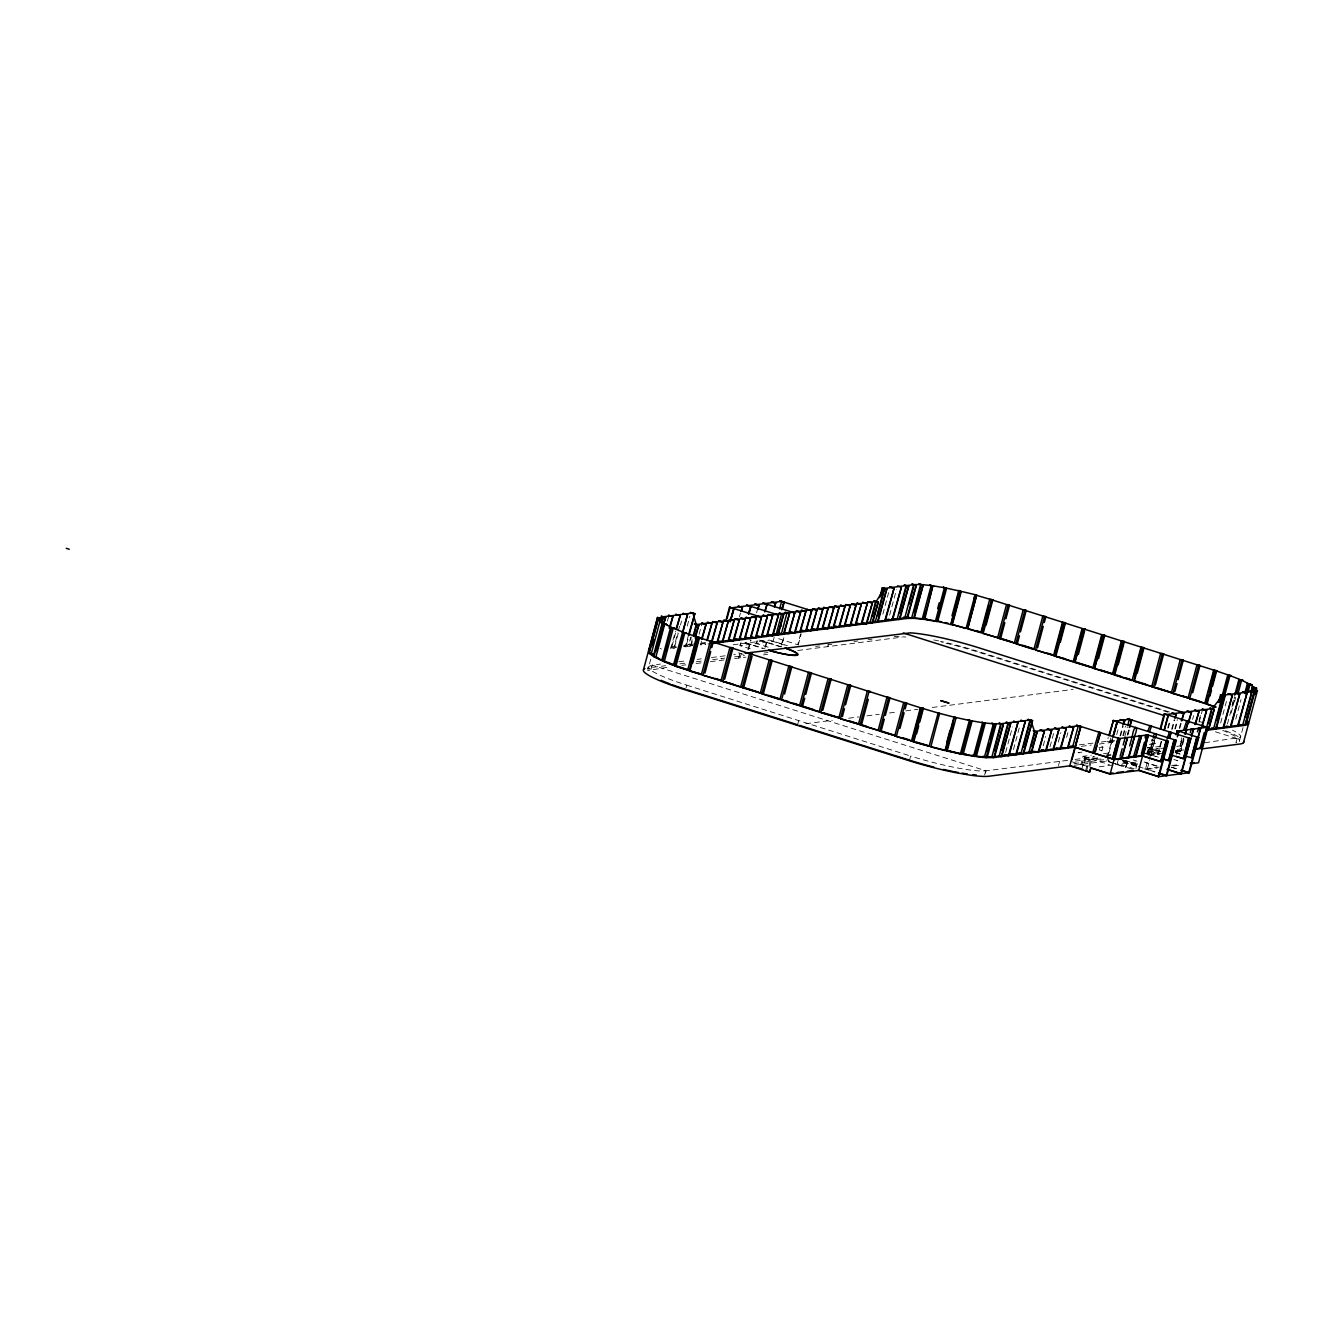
<?xml version="1.0" encoding="UTF-8"?>
<svg xmlns="http://www.w3.org/2000/svg" width="1325" height="1325" viewBox="0 0 1325 1325"><rect width="100%" height="100%" fill="white"/><g stroke="black" fill="none" stroke-linecap="round" stroke-linejoin="round"><path stroke-width="0.75" stroke-dasharray="5 3.75" d="M650.774 659.154L647.726 670.566L669.523 666.939M650.989 669.357L652.099 665.2L660.43 664.09M1067.602 760.368L986.048 770.835L652.248 665.15L651.138 669.291L647.213 668.048L665.597 665.697M667.436 621.044L669.009 615.197M670.732 648.753L675.435 631.197M675.518 633.068L671.344 648.687L674.69 648.256M670.765 647.014L674.11 646.583L677.771 632.919M678.284 630.965L679.858 625.102M674.707 646.501L678.367 632.837M680.47 625.036L681.514 621.127M687.244 626.046L689.845 616.291M688.47 635.172L685.323 646.882L683.369 646.269M692.18 639.677L690.656 645.325L683.965 646.186L685.936 646.799L689.066 635.089M683.683 645.341L688.702 644.712L690.723 637.159M693.223 645.871L689.298 644.629L691.319 637.093M692.279 641.482L691.269 645.242L696.287 644.612M699.12 634.261L702.151 622.949M686.052 687.94L686.797 685.174A60.685 8.232 15 0 1 648.836 666.425L652.248 665.15M701.538 641.168L700.527 644.927L705.761 644.265L701.836 643.023M739.449 616.787L740.46 613.011M740.576 642.923L739.847 645.689L752.236 649.333M741.188 642.84L740.443 645.606L756.128 643.586L770.471 647.859M738.688 658.061L739.797 653.921L733.802 654.683M740.145 657.879L741.255 653.722M756.575 612.763L757.585 609.003M747.929 649.714L750.43 640.389M748.625 649.283L751.06 640.207M756.128 643.586L756.873 640.82M757.469 640.753L756.724 643.519L773.055 641.416L786.802 645.772M765.005 647.18L766.943 639.925M765.602 647.097L767.556 639.842M773.055 641.416L774.164 637.275M781.286 645.093L783.224 637.838M783.837 637.756L781.402 646.832L757.85 639.362M800.648 633.847L797.733 644.728L776.135 637.888M798.23 645.076L801.227 633.863M797.6 724.758L798.727 720.618M827.744 646.633L828.473 643.867M882.864 614.138L888.611 592.673M889.622 615.148L896.429 589.774M909.53 760.202L910.639 756.045A60.685 8.232 15 0 0 978.877 770.918L986.048 770.835L984.939 774.993M984.608 774.993L985.717 770.835M1005.658 752.418L1012.449 727.044M1013.476 749.536L1019.223 728.054M1043.239 745.842L1045.756 736.418M1050.029 746.787L1054.071 731.715M1058.327 742.083L1060.861 732.659M1058.493 765.552L1059.602 761.395M1066.625 737.379L1068.646 729.843M1071.445 761.627L1080.852 764.608L1083.072 756.31L1091.237 755.267M1080.852 764.608L1081.945 764.475L1083.701 757.9L1093.854 756.592M1081.697 769.378L1085.026 756.939M1087.825 766.33L1082.807 765.237L1083.9 765.088L1086.136 756.79M1085.622 770.62L1088.968 758.182M1086.715 770.487L1089.597 759.772L1103.228 758.894M1089.15 765.436L1090.922 758.794L1099.038 757.751M1089.796 766.96L1091.552 760.384M1101.953 750.712L1102.93 747.068L1100.313 746.24L1099.336 749.867L1101.953 750.712L1098.094 751.209M1101.29 742.033L1107.269 741.271L1108.28 737.495M1109.837 741.818L1110.847 738.042M1107.303 757.022L1112.205 738.737M1111.509 742.464L1112.52 738.704M1106.806 761.097L1112.818 738.654M1110.284 761.709L1108.329 761.08L1109.654 756.161M1116.693 734.597L1118.714 727.061M1120.006 735.922L1123.037 724.609M1120.619 735.839L1123.136 726.415M1122.871 735.623L1125.405 726.199M1123.484 735.541L1125.505 728.005M1118.383 759.275L1117.273 763.432L1134.051 768.732M1124.842 736.253L1127.36 726.812M1127.31 734.977L1128.817 729.33M1127.608 734.944L1129.132 729.28M1127.906 734.911L1129.43 729.247M1074.31 765.27L1106.193 761.179L1125.836 767.39L1126.946 763.25M1127.558 763.167L1125.836 767.39M1135.906 768.5L1137.678 761.858L1115.352 764.724M1146.887 754.207L1147.997 750.066L1162.638 748.178M1146.837 752.401L1148.394 750.546M1149.388 744.617L1153.313 744.12L1150.696 743.292L1151.673 739.665L1154.29 740.493L1150.365 740.99M1149.454 749.867L1148.344 754.024L1159.64 752.567M1148.179 755.465L1149.288 751.308L1161.727 749.718M1145.231 753.279L1148.825 754.422L1153.379 737.462M1138.357 766.579L1145.545 768.864L1147.98 759.788M1149.272 755.316L1152.982 741.155M1149.255 759.324L1155.019 737.975M1155.036 771.862L1147.185 769.378L1149.62 760.318M1151.077 754.869L1156.129 736.004M1161.097 741.371L1157.553 754.588L1151.524 755.366M1158.166 754.505L1161.661 741.437M1167.722 728.054L1169.743 720.502M1168.335 727.972L1170.356 720.436M1171.648 729.297L1174.182 719.872M1172.261 729.214L1174.795 719.79M1174.811 728.965L1177.329 719.541M1175.408 728.882L1177.428 721.347M1179.233 728.319L1180.757 722.655M1179.846 728.237L1181.353 722.589M1176.368 754.24L1178.157 747.615L1181.85 748.774M1181.569 737.843L1181.155 741.536M1175.308 751.027L1178.687 750.596L1182.165 737.777M1183.97 739.714L1180.939 751.027L1179.3 750.513L1182.331 739.201M1183.192 738.373L1182.794 742.066M1175.258 751.755L1180.327 751.109L1183.871 737.909M1192.599 719.392L1193.61 715.616M1199.075 720.386L1201.096 712.85M1199.175 722.191L1202.702 708.991M1220.656 722.953L1226.42 701.472M1232.101 704.917L1234.204 697.099M1227.43 723.963L1234.751 696.635M1231.091 713.148L1232.664 707.285M1233.194 705.347L1235.281 697.53M1234.701 701.207L1235.745 697.298M1235.778 719.127L1241.012 699.6M1237.153 738.588L1235.894 742.778L1239.306 741.52L1243.827 724.659M1204.839 742.762L1240.415 737.362A60.685 8.232 15 0 0 1232.498 730.158M689.298 644.629L695.989 643.768M705.529 642.542L702.449 642.94L706.374 644.182L711.012 643.586M661.473 649.068L660.115 648.372M671.046 647.842L676.065 647.196M700.312 644.082L707.5 643.172M685.936 646.799L692.627 645.954L688.702 644.712M733.156 644.795L769.742 640.091L787.414 645.689M678.814 661.738L686.996 660.695M697.215 659.386L701.289 658.856M711.508 657.548L725.818 655.709M679.907 663.858L686.035 663.063M696.254 661.755L702.382 660.976M712.602 659.668L724.725 658.111M734.58 656.836L744.451 655.577M764.012 653.059L767.937 652.562M815.637 646.434L819.728 645.921M827.827 644.878L831.852 644.364M853.963 641.532L857.971 641.002M868.024 639.727L872.049 639.197M894.16 636.364L905.836 637.043M681.795 665.365L685.886 664.835M696.089 663.527L702.233 662.732M710.399 661.688L724.709 659.85L720.783 658.608M734.696 658.575L745.975 657.134M763.448 654.881L767.589 654.351M797.7 650.492L902.093 637.093M805.766 723.715L832.299 720.303M848.629 718.216L858.832 716.908M866.997 715.864L879.237 714.291M889.439 712.983L897.605 711.939M905.77 710.879L918.01 709.306M932.287 707.484L1073.101 689.414M1089.415 687.327L1090.889 687.128M1079.378 744.849L1093.324 743.06M1114.573 740.327L1107.882 741.188L1111.807 742.431M1109.24 741.884L1116.528 740.957M1081.299 746.339L1091.27 745.064M1099.237 744.037L1116.826 741.785M1099.054 747.565L1102.93 747.068M1081.929 752.103L1078.07 752.6L1080.687 753.428M1150.696 743.292L1159.143 743.358M1103.477 753.693L1111.642 752.65M1147.086 748.045L1162.472 746.074M1106.027 755.035L1112.056 755.134M1148.096 749.586L1160.402 747.996M1075.039 759.424L1094.914 756.873M1106.822 755.349L1110.797 754.836M1176.716 746.372L1182.745 745.594M1075.42 761.113L1097.348 758.298M1148.626 751.722L1158.663 750.43M1089.597 759.772L1083.701 757.9M1160.849 751.49L1147.93 752.269M1073.929 763.564L1103.725 759.738M1175.59 750.53L1181.635 749.751M1148.825 754.422L1159.425 753.064M1179.3 750.513L1185.759 749.685M1176.136 751.292L1183.341 750.364M1163.068 753.329L1150.464 754.952L1155.864 756.658M1175.507 752.285L1183.54 751.258M1108.329 761.08L1109.423 760.947M1115.087 763.713L1116.18 763.564M1099.187 766.811L1113.398 764.989M1145.545 768.864L1159.541 767.076L1145.131 762.504M1171.681 765.519L1179.879 764.459M1147.185 769.378L1157.172 768.102M1173.536 765.999L1181.221 765.022M933.843 639.942L938.58 640.919M1169.428 712.005L978.96 651.701A65.024 8.828 15 0 0 940.551 641.35M1198.877 721.33L1202.802 722.572M1167.954 712.188L977.502 651.883A60.685 8.232 15 0 0 941.661 642.227M1215.406 731.798L1237.003 738.638M1180.857 741.586L1182.496 742.099M1178.687 750.596L1180.327 751.109M1175.374 752.55L1180.774 754.256M1175.06 752.583L1180.459 754.306M1147.831 747.35L1160.435 751.341M1147.218 747.433L1161.926 751.938M1150.382 751.176L1159.64 754.107M1173.867 759.473L1177.793 760.732L1174.811 760.053M1145.529 753.246L1158.282 757.138M1107.269 741.271L1111.195 742.513M1171.648 767.125L1179.498 769.61M1171.3 767.274L1179.035 769.726M759.192 640.074L780.789 646.898M1144.104 761.908L1161.777 767.506M1133.223 759.97L1136.916 761.13M1125.322 760.467L1137.098 764.194M1122.755 759.921L1138.457 764.906M1122.093 760.451L1136.9 765.138M1122.855 761.179L1135.807 765.287M1123.617 761.925L1136.552 766.016M1123.02 762.007L1136.767 766.347M1144.618 768.831L1154.439 771.945M745.495 642.691L765.121 648.919M744.882 642.774L762.554 648.372M1110.731 762.339L1133.653 769.593M1083.072 756.31L1109.439 764.658M738.572 652.827L744.468 654.699M1081.945 764.475L1083.9 765.088M674.11 646.583L676.678 647.113M686.797 685.174L910.639 756.045M1225.642 730.721A65.008 8.828 15 0 1 1240.962 738.472M1222.677 730.357A60.685 8.232 15 0 1 1239.306 741.52"/><path stroke-width="1.5" d="M648.571 650.757L649.002 652.993L653.242 654.086M951.93 624.473L966.107 628.414L951.93 624.473L960.824 591.281L976.856 595.107L975.117 594.643L974.074 598.552M1257.425 690.573L1253.152 689.48L1257.425 690.573L1243.479 742.662M643.569 669.423L657.448 617.566L661.887 618.626L660.844 622.518M657.73 617.384L648.836 650.575L649.863 649.912M649.002 652.993L657.879 619.818L662.185 621.094L657.879 619.818M662.152 623.181L666.69 624.406L662.152 623.181L653.258 656.355L649.167 653.291L658.061 620.117M652.215 645.474L653.788 639.611M660.579 622.618L661.887 618.626M661.506 622.684L663.063 616.821L659.8 617.997M662.102 622.601L663.676 616.754L692.859 612.995L696.221 624.588L693.19 635.901M670.582 627.487L674.822 628.414L670.582 627.487L661.705 660.678L653.888 656.753L662.765 623.578M662.947 625.251L665.647 617.367L663.543 625.185M656.869 650.939L664.189 623.628L660.132 620.597L651.237 653.788L653.937 655.792M669.191 628.216L672.934 616.44L669.804 628.149M682.822 632.124L687.526 614.568L673.382 665.415L662.715 661.142L671.609 627.967M666.044 651.188L667.618 645.325M675.965 629.243L680.238 615.496L676.578 629.16M674.74 665.928L688.387 670.235L674.74 665.928L683.634 632.737L686.052 632.886L682.276 632.224L683.634 632.737M675.949 665.995L684.843 632.803L697.281 637.043L690.474 662.417M688.47 635.172L694.83 613.624L689.066 635.089M693.787 635.818L696.817 624.506L703.509 623.644M695.145 636.513L698.788 625.135L695.244 638.335M687.642 670.317L696.536 637.143L698.027 636.944L699.583 637.474L692.776 662.848M711.757 647.677L713.33 641.83L711.691 641.317L710.233 641.499L701.339 674.673L689.232 670.848L698.126 637.656L699.583 637.474M701.438 639.362L706.076 624.191L702.035 639.279M706.772 640.488L711.923 623.446L707.384 640.406M711.508 641.697L717.173 622.767L712.121 641.631M702.979 675.203L721.711 680.802L702.979 675.203L711.873 642.012L713.33 641.83M704.95 673.067L710.713 651.585M713.363 643.287L716.858 642.84L723.019 622.021L717.454 642.757L722.092 642.161L728.253 621.342L722.705 642.095L720.734 641.466M725.802 621.011L729.495 607.214L757.287 615.877M727.077 618.444L730.108 607.132M729.893 621.657L734.033 608.374L730.489 621.574M730.191 621.607L733.719 608.423M722.705 642.095L727.938 641.416L734.1 620.597L728.551 641.333L733.172 640.737L739.35 619.934L733.785 640.671L728.121 640.522M720.982 680.901L729.86 647.71L731.317 647.527L732.957 648.041L724.593 679.278M740.957 611.123L742.464 607.297L741.453 611.073M749.503 653.937L752.6 654.268L749.503 653.937L740.609 687.112L722.605 681.414L731.499 648.24L732.957 648.041M733.785 640.671L739.019 639.992L745.197 619.173L739.632 639.909L744.269 639.329L750.43 618.51L744.882 639.246L737.677 639.296M748.377 613.823L751.01 606.204L748.989 613.74M748.691 613.773L750.712 606.237M757.585 609.003L759.092 605.161L758.082 608.937M744.882 639.246L750.116 638.567L756.277 617.748L750.728 638.501L755.349 637.905L761.511 617.086L755.962 637.822L750.298 637.673M742.977 687.543L760.981 693.24L742.248 687.625L751.142 654.451M742.248 687.625L743.706 687.443L752.07 656.223M764.658 611.736L767.291 604.117M764.972 611.686L766.993 604.15M755.962 637.822L761.196 637.143L767.357 616.34L761.809 637.077L766.446 636.48L772.608 615.661L767.043 636.398L772.326 635.718L778.504 614.899L772.939 635.636L770.984 635.023M774.197 606.867L775.705 603.024L774.694 606.8M779.63 608.937L781.651 601.401L732.062 607.761M781.601 609.55L784.218 601.931L782.197 609.483M781.899 609.517L783.92 601.981M760.252 693.339L769.129 660.148L770.587 659.966L772.227 660.479L763.332 693.654L761.875 693.853L770.769 660.662L772.227 660.479M781.22 615.496L776.168 634.36L778.139 634.973L783.373 634.311L789.534 613.492L783.986 634.228L777.924 634.128M772.939 635.636L777.527 635.056L783.688 614.237L778.139 634.973M781.419 633.681L786.967 612.945M783.986 634.228L788.607 633.632L794.785 612.812L789.22 633.549L794.453 632.886L800.631 612.067L795.066 632.803L789.004 632.704M761.875 693.853L779.878 699.55L788.773 666.359L790.23 666.177L791.87 666.69L784.549 694.018M805.749 694.383L811.496 672.918L809.857 672.404L808.399 672.587L799.522 705.761L781.518 700.064L790.412 666.889L791.87 666.69M795.066 632.803L799.704 632.207L805.865 611.388L800.317 632.124L805.55 631.462L811.712 610.643L806.163 631.379L801.923 630.17M806.163 631.379L810.784 630.783L816.945 609.964L811.397 630.717L816.631 630.037L822.808 609.218L817.243 629.955L812.705 628.795M822.759 710.366L831.139 679.129L829.5 678.615L828.042 678.798L819.148 711.989L801.145 706.291L810.039 673.1L811.496 672.918M817.243 629.955L821.881 629.358L828.042 608.539L822.477 629.292L827.727 628.613L833.889 607.794L828.324 628.53L822.262 628.447M804.706 698.292L802.602 706.092L813.401 709.521M828.324 628.53L832.961 627.934L839.122 607.132L833.574 627.868L838.808 627.189L844.969 606.37L839.421 627.106L844.042 626.526L850.219 605.707L844.654 626.443L849.905 625.764L856.099 604.945L850.551 625.682L855.138 625.102L861.3 604.283L855.751 625.019L850.12 624.87M820.788 712.502L839.52 718.1L820.788 712.502L829.682 679.311L831.139 679.129M855.751 625.019L860.985 624.34L867.295 603.504L861.73 624.257L866.219 623.678L872.397 602.858L866.832 623.595L861.267 623.429M838.791 718.2L847.669 685.025L849.126 684.826L850.766 685.356L845.532 704.867M840.414 718.713L859.147 724.328L840.414 718.713L849.308 685.538L850.766 685.356M842.402 716.577L844.489 708.776M866.616 622.75L870.111 622.303L875.659 601.567L776.533 614.287M872.231 616.572L876.272 601.484L884.239 588.449L875.345 621.624L872.264 622.021M866.832 623.595L872.065 622.916L878.243 602.113L872.678 622.849L877.316 622.253L886.806 588.996L877.912 622.17L875.957 621.558M879.668 597.592L882.268 587.82L886.806 588.996M880.794 595.554L882.881 587.753M877.531 615.694L884.322 590.321M877.912 622.17L884.603 621.309L894.11 588.052L885.216 621.243L891.907 620.382L901.398 587.124L892.503 620.299L899.195 619.438L908.702 586.18L899.808 619.371L897.837 618.742M858.418 724.411L867.312 691.236L870.409 691.567L867.312 691.236M860.786 724.841L878.79 730.539L860.058 724.941L868.952 691.749M860.058 724.941L861.515 724.742L868.306 699.368M899.41 612.895L906.747 585.567L913.67 584.673L904.776 617.848L899.576 618.527M909.099 604.134L913.803 586.561M899.808 619.371L906.731 618.477L916.32 585.236L907.426 618.427L913.571 618.344L923.144 585.17L914.267 618.344L912.561 617.715M878.061 730.638L886.938 697.447L888.396 697.265L890.036 697.778L885.332 715.351M880.413 731.052L895.468 735.822L879.684 731.152L888.578 697.977L890.036 697.778M879.684 731.152L881.142 730.969L884.288 719.26M914.117 611.868L921.438 584.54L931.193 585.567L922.299 618.742L914.498 617.93M923.873 616.92L925.43 611.057M929.09 597.393L930.663 591.546M914.267 618.344L923.873 619.371L932.75 586.18L924.684 619.454L936.527 621.475L945.735 588.002L959.267 590.95L950.87 624.555L959.764 591.381L958.77 590.503L951.979 615.893M894.739 735.922L903.633 702.73L905.091 702.548L906.731 703.062L905.157 708.925M896.379 736.435L912.163 741.106L896.379 736.435L905.273 703.26L906.731 703.062M899.923 728.435L904.114 712.833M937.636 608.688L939.21 602.842M936.527 621.475L935.516 620.945L944.41 587.753L932.237 585.683M937.653 621.673L946.53 588.499L943.383 587.223L946.53 588.499M911.434 741.205L920.328 708.014L921.786 707.832L923.426 708.345L919.765 722.009M912.693 739.151L921.057 707.931L698.855 637.573L689.961 670.748L702.068 674.591M913.074 741.718L929.256 746.207L913.074 741.718L921.952 708.544L923.426 708.345M913.803 741.636L922.697 708.444L938.15 713.016L929.057 746.455M916.618 733.719L918.705 725.918M952.278 624.87L961.172 591.679L958.77 590.503M966.107 628.414L975.051 594.942M986.048 625.218L992.856 599.844L991.183 599.331L989.676 599.529L980.798 632.704L967.581 628.795L976.475 595.621M946.845 742.083L949.975 730.373M930.73 746.588L945.106 750.281L953.983 717.09L939.624 713.397L930.796 746.919L945.454 750.662L954.331 717.487L953.652 716.709L954.795 716.957L956.037 717.868L947.143 751.06L961.569 754.157L970.463 720.982L968.277 719.889L969.718 720.138L971.987 721.264L963.109 754.438L975.001 756.459L983.895 723.284L982.057 722.208L985.171 723.433L976.277 756.625L980.98 757.221L986.181 757.652L995.058 724.477L995.986 724.493L987.092 757.685L993.866 757.569L1003.356 724.311L994.462 757.486L1001.153 756.625L1010.66 723.367L1001.766 756.558L1008.457 755.697L1017.948 722.44L1009.054 755.614L1015.745 754.753L1025.252 721.496L1016.358 754.687L1008.474 753.942M953.834 723.268L946.514 750.596L960.476 753.627L969.37 720.436L955.408 717.405M982.057 630.667L988.864 605.293M982.504 633.217L998.288 637.888L982.504 633.217L991.398 600.026L992.856 599.844M983.233 633.118L992.127 599.943L1007.182 604.713M969.287 726.564L970.861 720.701L982.57 722.705L973.676 755.879L961.967 753.892M997.559 637.987L1006.453 604.796L1007.911 604.614L1009.551 605.128L1005.89 618.792M1014.983 643.172L999.199 638.501L1008.093 605.326L1009.551 605.128M999.199 638.501L1000.657 638.319L1004.83 622.7M976.823 748.194L978.38 742.348M982.04 728.684L983.614 722.821L993.369 723.848L984.475 757.022L976.674 756.211M1014.254 643.271L1023.132 610.08L1024.606 609.898L1026.229 610.411L1020.482 631.892M986.777 751.176L988.881 743.375M989.924 739.466L994.098 723.864L1000.789 723.765L991.895 756.939L986.877 757.022M1044.299 622.485L1045.872 616.638L1044.233 616.108L1042.775 616.307L1033.881 649.482L1015.878 643.784L1024.772 610.61L1026.229 610.411M1017.352 643.602L1019.438 635.785M994.065 751.01L1000.872 725.636M994.181 756.658L999.199 756.012L1008.077 722.821L1001.402 723.682M1001.369 750.066L1008.689 722.754L1029.972 720.022L1021.078 753.196L1016.06 753.842M1035.521 649.995L1054.253 655.61L1035.521 649.995L1044.415 616.821L1045.872 616.638M1037.508 647.859L1043.255 626.394M1023.264 747.267L1030.585 719.939L1034.543 731.45L1028.978 752.186L1023.513 752.882M1016.358 754.687L1023.049 753.826L1032.539 720.568L1023.662 753.743L1030.949 752.799L1037.111 731.996L1031.562 752.733L1038.237 751.871L1044.415 731.052L1038.85 751.788L1031.264 751.888M1053.524 655.709L1062.402 622.518L1063.876 622.336L1065.499 622.849L1060.282 642.377M1054.766 653.656L1063.13 622.419L1045.143 616.721M1082.045 628.729L1085.142 629.06L1082.045 628.729L1073.151 661.92L1055.147 656.223L1064.041 623.032L1065.499 622.849M1031.115 746.455L1035.156 731.367L1078.318 725.835L1072.753 746.571M1038.85 751.788L1045.541 750.927L1051.702 730.125L1046.154 750.861L1052.828 750L1059.006 729.181L1053.441 749.917L1060.133 749.056L1066.294 728.253L1060.745 748.989L1067.42 748.128L1073.598 727.309L1068.033 748.045L1060.447 748.145M1074.409 659.867L1079.113 642.31M1080.157 638.402L1082.773 628.646L1064.77 622.949L1055.876 656.123L1073.879 661.821M1101.887 636.812L1093.523 668.048L1074.79 662.434L1083.684 629.259M1074.79 662.434L1084.413 629.16L1102.4 634.857M1078.335 654.434L1084.612 631.015M1092.794 668.131L1101.671 634.957L1103.145 634.774L1104.768 635.288L1098.491 658.707M1121.513 643.023L1113.149 674.259L1094.417 668.661L1103.311 635.47L1104.768 635.288M1094.417 668.661L1104.04 635.371L1122.043 641.085M644.861 668.578A65.041 8.828 15 0 0 646.07 673.613L649.002 675.502A65.041 8.828 15 0 0 684.23 689.513L908.072 760.384A65.091 8.828 15 0 0 956.12 772.74L969.999 775.125A65.091 8.828 15 0 0 988.864 776.235L1069.722 765.85L1080.885 726.365L1071.925 759.821M1112.42 674.359L1121.314 641.168L1122.772 640.985L1124.412 641.499L1118.134 664.918M1070.799 745.942L1092.727 752.882L1098.889 732.079L1100.528 732.592L1094.351 753.412L1112.967 759.026L1075.022 747.151L1080.587 726.415L1120.155 738.803L1114.607 759.54L1113.778 759.291L1116.809 747.979M1137.247 673.1L1144.038 647.726L1142.415 647.196L1140.941 647.395L1132.063 680.57L1114.06 674.872L1122.954 641.697L1124.412 641.499M1069.722 765.85L1089.349 772.077L1091.071 767.854L1109.075 773.552L1113.133 773.022M1089.349 772.077L1091.071 767.854M1095.477 751.441L1096.984 745.793M1097.994 742.017L1100.015 734.481M1108.793 735.607L1113.431 720.452L1117.356 721.694L1113.828 734.895M1109.389 735.524L1113.431 720.452M1112.718 736.849L1117.356 721.694M1113.017 736.816L1117.058 721.727L1176.269 740.344L1166.828 775.605L1158.961 773.121M1134.349 674.624L1141.67 647.296L1123.683 641.598L1114.789 674.773L1132.792 680.47M1112.354 759.109L1117.919 738.373L1120.155 738.803M1112.652 759.059L1118.217 738.323M1133.687 681.083L1152.419 686.698L1133.687 681.083L1142.581 647.908L1144.038 647.726M1134.415 681L1143.309 647.809L1161.313 653.507M1117.82 744.203L1119.343 738.555L1147.301 734.961L1141.753 755.697L1113.778 759.291M1123.037 724.609L1124.66 720.75L1123.65 724.527M1090.458 767.92L1110.102 774.148L1119.542 738.886M1127.873 724.941L1129.38 719.276L1115.402 721.065M1120.155 756.277L1122.176 748.741M1123.186 744.965L1125.207 737.429L1127.459 737.876L1121.894 758.612L1121.082 758.347M1129.331 727.442L1131.947 719.823M1114.607 759.54L1121.281 758.695L1127.459 737.876M1129.629 727.408L1131.649 719.856M1129.678 745.958L1131.699 738.423M1132.229 736.899C1133.852 723.235 1139.98 724.974 1133.869 737.412M1121.894 758.612L1128.271 757.784L1134.448 736.982L1128.883 757.718L1128.072 757.453M1151.69 686.781L1160.584 653.606L1162.042 653.424L1163.681 653.937L1155.317 685.174M1128.85 756.989L1133.637 756.376L1139.798 735.557M1154.058 687.211L1172.062 692.909L1153.33 687.311L1162.224 654.119L1163.681 653.937M1128.883 757.718L1135.277 756.89L1141.438 736.071L1135.873 756.823L1135.061 756.558M1141.438 753.561L1144.469 742.248M1145.479 738.472C1143.525 733.106 1151.557 735.723 1146.489 734.696M1147.831 731.251L1149.951 725.52M1110.102 774.148L1138.672 770.471L1148.129 735.226M1149.471 731.764L1151.591 726.034M1146.208 744.567L1143.177 755.879L1135.873 756.823M1153.379 737.462C1153.297 731.648 1158.729 733.371 1155.019 737.975M1160.137 729.015L1164.178 713.943L1168.716 715.102L1164.178 713.943M1160.75 728.949L1164.791 713.86M1171.333 693.008L1180.211 659.817L1181.685 659.635L1183.308 660.148L1178.091 679.675M1188.74 698.192L1172.956 693.522L1181.85 660.347L1183.308 660.148M1164.062 730.257L1168.103 715.185M1164.377 730.224L1168.418 715.136L1207.986 727.541L1198.545 762.786L1190.844 763.78M1174.944 691.385L1177.031 683.584M1140.924 755.432L1160.568 761.66L1166.116 740.923L1168.368 741.354L1158.911 776.616L1139.583 770.487M1166.431 740.874L1160.866 761.61L1142.862 755.912L1148.427 735.176L1168.368 741.354M1166.961 739.35L1169.594 731.731M1138.672 770.471L1158.315 776.698L1167.756 741.437M1169.097 737.992L1171.217 732.261L1169.71 737.909M1174.679 717.984L1176.302 714.125L1175.292 717.902M1163.068 758.927L1168.468 760.649L1174.016 739.897L1176.269 740.344M1174.331 739.863L1168.766 760.6L1163.367 758.894M1175.838 734.696L1177.494 730.721L1196.823 736.982L1191.258 757.718L1185.56 756.045M1176.484 734.497L1177.494 730.721M1175.656 740.427L1166.215 775.672L1158.365 773.187M1177.511 735.093L1179.134 731.234M1181.254 720.783L1183.887 713.165L1181.867 720.701M1177.312 736.932L1178.819 731.284M1188.012 698.292L1196.906 665.1L1198.363 664.918L1200.003 665.432L1192.682 692.76M1207.522 695.675L1205.435 703.476L1189.651 698.805L1198.545 665.63L1200.003 665.432M1183.589 730.307L1186.72 720.8L1188.359 721.313L1186.339 728.866M1185.213 730.82L1188.359 721.313M1184.881 734.149L1186.488 730.29L1185.477 734.067M1187.829 723.582L1191.473 712.188L1188.442 723.5M1167.673 769.378L1181.42 773.734L1190.86 738.472L1188.608 738.025L1183.672 758.695L1176.467 756.409M1190.297 732.725L1191.307 728.949L1193.56 729.396L1191.539 736.932M1190.86 738.472L1180.807 773.8L1167.06 769.461M1191.44 735.127L1193.56 729.396M1194.902 724.493L1199.059 711.21L1195.514 724.411M1204.707 703.575L1213.601 670.384L1215.058 670.202L1216.698 670.715L1212.508 686.333M1197.369 731.814L1198.992 727.972M1208.566 691.766L1214.329 670.301L1199.274 665.531M1158.315 776.698L1189.32 772.707L1198.761 737.462L1197.121 736.932L1191.572 757.685M1215.257 707.119L1206.346 704.088L1215.24 670.914L1216.698 670.715M1195.978 743.64L1200.616 728.485L1188.707 772.79L1180.972 770.338M1201.477 727.293L1206.644 710.233L1202.09 727.21M1209.891 696.105L1211.464 690.242M1207.373 727.624L1201.825 748.36L1200.185 747.83L1204.226 732.758M1208.218 723.732L1211.746 710.531M1240.465 679.725L1229.981 675.568L1215.638 729.114L1208.665 730.009L1214.213 709.273L1208.052 730.075L1206.098 729.462M1218.503 702.498L1220.607 694.681L1225.145 695.857L1216.251 729.032L1222.942 728.17L1232.432 694.913L1223.538 728.088L1215.952 728.187M1219.116 702.416L1221.203 694.598M1222.478 694.664L1227.712 675.154L1231.19 675.651L1227.712 675.154M1216.367 720.601L1223.174 695.227L1229.865 694.366M1223.472 694.648L1225.045 688.801M1227.132 680.984L1228.706 675.137L1215.969 670.814L1207.075 704.006L1216.168 707.086M1223.008 696.983L1228.772 675.502M1234.718 695.145L1238.908 679.543L1243.214 680.421L1239.985 679.973L1236.324 693.621M1237.931 693.853L1241.591 680.189L1249.26 683.965L1247.686 689.828M1223.538 728.088L1230.229 727.243L1239.736 693.969L1230.842 727.16L1237.517 726.299L1247.024 693.041L1238.13 726.216L1244.821 725.371L1254.212 692.064L1245.318 725.255L1237.55 724.543M1244.771 693.372L1247.372 683.617L1251.959 684.743L1247.372 683.617M1245.517 693.753L1248.133 683.982M1247.951 692.18L1250.038 684.362L1254.311 687.476M1250.717 692.892L1252.274 687.046L1256.365 687.923L1255.189 694.134M1251.065 693.157L1252.274 687.046M1245.401 716.808L1252.191 691.435L1255.288 690.242L1246.394 723.433L1248.481 723.997L1245.318 725.255M1253.649 691.7L1254.692 687.791L1255.288 690.027M1255.305 691.832L1256.365 687.923M1212.259 708.643L1222.561 695.31L1213.667 728.485L1208.45 729.164M796.607 655.345L796.524 655.378A25.357 3.445 15 0 1 768.45 650.244M797.584 655.014L797.882 654.914A25.357 3.445 15 0 0 785.327 648.074M897.472 585.882L901.398 587.124M884.852 588.366L891.526 587.505M892.139 587.439L898.83 586.577M899.443 586.495L906.118 585.633L897.24 618.825L892.222 619.471M704.122 623.578L709.355 622.899M709.968 622.816L714.606 622.237M715.202 622.154L720.452 621.475M721.048 621.408L725.686 620.812M726.299 620.729L731.533 620.05M732.145 619.984L736.766 619.388M737.379 619.305L742.613 618.626M743.226 618.56L747.863 617.963M748.459 617.881L753.71 617.218M754.322 617.135L758.943 616.539M759.556 616.456L764.79 615.794M765.403 615.711L770.04 615.115M770.637 615.032L775.92 614.353M768.715 634.443L772.326 635.718M891.924 618.626L899.195 619.438M711.392 642.658L715.5 642.145M717.04 641.946L726.58 640.72M733.57 639.826L737.064 639.379M744.65 638.402L748.757 637.872M755.747 636.977L759.838 636.447M761.395 636.248L765.088 635.785M766.844 635.553L775.556 634.427M783.555 633.4L787.265 632.936M794.652 631.992L798.346 631.512M800.085 631.28L808.83 630.17M811.182 629.855L815.273 629.342M816.829 629.143L820.523 628.663M827.91 627.719L831.603 627.238M833.359 627.023L837.45 626.493M839.007 626.294L842.7 625.814M844.439 625.599L848.58 625.069M855.536 624.174L859.014 623.727M877.63 621.342L883.245 620.613M884.918 620.398L890.549 619.686M745.13 653.225L910.374 632.853A60.685 8.232 15 0 1 978.612 647.726L1184.782 713.016M689.232 670.848L701.074 673.945M722.605 681.414L733.073 684.081M1055.147 656.223L1065.615 658.889M781.518 700.064L782.976 699.882M1114.06 674.872L1115.517 674.69M796.143 724.941L797.6 724.758L687.658 689.944M1153.33 687.311L1154.787 687.112M1172.956 693.522L1174.43 693.339M1189.651 698.805L1191.109 698.623M1230.461 694.283L1237.153 693.439M1237.765 693.356L1244.457 692.495M1245.053 692.412L1251.744 691.567L1242.85 724.742L1237.848 725.388M1225.145 695.857L1220.607 694.681M1206.346 704.088L1207.804 703.906M1166.762 714.49L1211.646 708.726L1201.013 748.095L1195.928 748.741M1205.75 727.094L1207.986 727.541M1178.306 730.986L1206.562 727.359M1030.966 751.06L1038.237 751.871M1060.149 747.317L1067.42 748.128M1215.671 727.359L1222.942 728.17M1001.468 755.714L1007.099 755.002M1008.772 754.786L1014.387 754.058M1038.568 750.96L1044.183 750.232M1045.856 750.016L1051.487 749.304M1053.16 749.089L1058.774 748.36M1067.735 747.217L1073.366 746.488M1223.257 727.259L1228.871 726.531M1230.544 726.315L1236.175 725.603M1068.033 748.045L1075.337 747.118M1198.761 737.462L1196.525 737.015M1195.067 749.221L1201.825 748.36M1201.626 748.923L1239.819 744.037A64.958 8.811 15 0 0 1243.711 741.536M1080.836 768.616L1070.335 765.784M1081.697 769.378L1082.79 769.245M1085.622 770.62L1089.962 771.995M1117.19 772.508L1123.285 771.73M1127.343 771.2L1133.422 770.421M1190.148 763.15L1194.239 762.62M903.451 617.168L906.731 618.477M914.333 584.607L920.643 584.524L911.749 617.715L907.012 617.781M986.463 756.36L993.866 757.569M906.532 616.986L913.571 618.344M983.895 723.284L985.171 723.433M662.715 661.142L665.945 661.606M923.674 618.543L927.003 619.073M923.343 618.858L935.516 620.945M962.745 753.66L966.588 754.306M970.463 720.982L971.987 721.264M937.934 621.077L941.694 621.872M653.888 656.753L657.796 657.581M959.764 591.381L961.172 591.679M936.841 621.177L950.87 624.555M949.743 750.977L961.569 754.157M945.156 622.618L948.302 623.33M954.331 717.487L956.037 717.868M1252.638 687.294L1256.762 688.288M649.167 653.291L653.291 654.268M1246.394 723.218L1248.531 723.765L1247.868 721.463M657.448 617.566L661.622 618.725M768.699 650.211L774.197 651.734A24.628 3.346 15 0 0 793.294 655.213L795.464 654.981M990.438 599.43L976.674 595.372L967.78 628.547L981.543 632.621M989.676 599.529L991.398 600.026M916.387 742.083L927.583 745.395M976.094 630.617L979.192 631.561M1008.822 605.227L1023.861 609.997M1025.5 610.51L1043.504 616.208M1162.952 654.037L1180.939 659.734M1182.579 660.247L1197.634 665.017M1006.453 604.796L1008.093 605.326M1023.132 610.08L1024.772 610.61M1042.775 616.307L1044.415 616.821M1062.402 622.518L1064.041 623.032M1101.671 634.957L1103.311 635.47M1121.314 641.168L1122.954 641.697M1140.941 647.395L1142.581 647.908M1160.584 653.606L1162.224 654.119M1180.211 659.817L1181.85 660.347M1196.906 665.1L1198.545 665.63M1213.601 670.384L1215.24 670.914M1254.212 692.064L1249.79 690.938L1253.715 692.18M916.32 585.236L911.716 584.06L915.625 585.302M1247.024 693.041L1242.486 691.882L1246.411 693.124M908.702 586.18L904.163 585.021L908.089 586.263M1239.736 693.969L1235.198 692.809L1239.123 694.052M1232.432 694.913L1227.894 693.753L1231.819 694.996M894.11 588.052L889.572 586.892L893.497 588.134M882.268 587.82L886.21 589.062M1000.657 638.319L1011.936 641.896M1022.751 645.308L1033.55 648.72M1047.777 653.242L1053.176 654.947M1076.248 662.252L1090.641 666.806M1101.29 670.185L1112.089 673.597M1117.323 675.253L1120.917 676.396M1126.316 678.102L1129.91 679.245M1135.161 680.901L1145.959 684.313M1156.592 687.692L1170.985 692.246M1181.95 695.724L1187.597 697.513M1192.881 699.186L1199.92 701.405M999.928 638.402L1034.61 649.399M1075.519 662.351L1093.523 668.048M1095.146 668.562L1113.149 674.259M1173.685 693.422L1205.435 703.476M878.243 602.113L873.705 600.937L877.63 602.179M1214.213 709.273L1209.692 708.097L1213.617 709.339M872.397 602.858L867.858 601.699L871.784 602.941M1206.644 710.233L1202.106 709.074L1206.032 710.316M867.295 603.504L862.608 602.362L866.533 603.604M861.3 604.283L856.762 603.107L860.687 604.366M1199.059 711.21L1194.521 710.051L1198.446 711.293M856.099 604.945L851.528 603.786L855.453 605.028M1235.562 725.686L1237.517 726.299M1191.473 712.188L1186.935 711.012L1190.86 712.27M850.219 605.707L845.681 604.531L849.607 605.773M1226.304 726.001L1230.229 727.243M887.982 619.139L891.907 620.382M1183.887 713.165L1179.349 711.989L1183.275 713.231M844.969 606.37L840.447 605.21L844.373 606.452M882.649 620.696L884.603 621.309M839.122 607.132L834.584 605.956L838.526 607.198M1176.302 714.125L1171.764 712.966L1175.689 714.208M833.889 607.794L829.351 606.635L833.276 607.877M1211.713 727.872L1215.638 729.114M873.39 621.011L877.316 622.253M828.042 608.539L823.504 607.38L827.429 608.622M870.111 622.303L872.065 622.916M903.203 632.952L1164.36 715.632M1198.38 728.038L1200.616 728.485M822.808 609.218L818.27 608.059L822.196 609.301M862.293 622.435L866.219 623.678M816.945 609.964L812.424 608.804L816.349 610.047M857.06 623.098L860.985 624.34M1191.307 728.949L1192.947 729.462M807.488 609.434L779.696 600.772L783.622 602.014M811.712 610.643L807.173 609.483L811.099 610.726M851.213 623.86L855.138 625.102M1186.488 730.29L1184.252 729.86L1185.892 730.373M805.865 611.388L801.327 610.229L805.252 611.471M845.963 624.522L849.905 625.764M775.705 603.024L771.283 601.848L775.208 603.09M1176.882 730.804L1178.521 731.317M800.631 612.067L796.093 610.891L800.018 612.15M840.116 625.267L844.042 626.526M790.545 611.603L762.753 602.941L766.678 604.183M794.785 612.812L790.247 611.653L794.172 612.895M834.882 625.947L838.808 627.189M1131.351 719.906L1127.426 718.663L1188.923 737.992L1183.358 758.728L1172.261 755.349M1149.338 725.603L1150.978 726.117M1168.981 731.814L1170.621 732.327M1188.608 738.025L1190.247 738.555M789.534 613.492L785.013 612.316L788.938 613.558M831.007 627.321L832.961 627.934M759.092 605.161L754.67 603.985L758.596 605.227M1124.66 720.75L1120.122 719.591L1124.047 720.833M783.688 614.237L779.15 613.077L783.092 614.32M823.802 627.371L827.727 628.613M1112.834 720.535L1116.76 721.777M774.264 613.707L746.472 605.028L750.397 606.27M778.504 614.899L773.966 613.74L777.891 614.982M819.91 628.746L821.881 629.358M772.608 615.661L768.069 614.502L771.995 615.744M742.464 607.297L738.042 606.121L741.967 607.363M767.357 616.34L762.836 615.164L766.761 616.407M806.859 629.541L810.784 630.783M1139.185 735.64L1141.438 736.071M761.511 617.086L756.989 615.91L760.914 617.168M729.495 607.214L733.421 608.457M1134.448 736.982L1132.196 736.534L1133.836 737.048M756.277 617.748L751.739 616.589L755.664 617.831M797.733 631.594L799.704 632.207M750.43 618.51L745.892 617.334L749.817 618.576M1125.207 737.429L1126.846 737.942M790.528 631.644L794.453 632.886M745.197 619.173L740.658 618.013L744.584 619.255M784.682 632.389L788.607 633.632M1080.885 726.365L1076.347 725.206L1080.273 726.448M739.35 619.934L734.812 618.758L738.737 620.001M779.448 633.068L783.373 634.311M1073.598 727.309L1069.06 726.15L1072.985 727.392M734.1 620.597L729.562 619.438L733.503 620.68M773.601 633.814L777.527 635.056M728.253 621.342L723.715 620.183L727.64 621.425M1066.294 728.253L1061.756 727.077L1065.681 728.319M723.019 622.021L718.481 620.862L722.407 622.104M694.83 613.624L690.292 612.465L694.217 613.707M1032.539 720.568L1028.018 719.392L1031.943 720.634M762.521 635.238L766.446 636.48M1059.006 729.181L1054.468 728.021L1058.393 729.263M717.173 622.767L712.635 621.607L716.56 622.849M757.271 635.901L761.196 637.143M1181.453 770.223L1189.32 772.707M687.526 614.568L682.988 613.392L686.913 614.634M1025.252 721.496L1020.714 720.336L1024.639 721.578M1051.702 730.125L1047.164 728.949L1051.089 730.191M1133.637 756.376L1135.277 756.89M711.923 623.446L707.401 622.286L711.326 623.528M751.424 636.662L755.349 637.905M680.238 615.496L675.7 614.336L679.626 615.578M1017.948 722.44L1013.41 721.264L1017.335 722.506M1044.415 731.052L1039.877 729.893L1043.802 731.135M706.076 624.191L701.554 623.032L705.48 624.274M1126.648 757.271L1128.271 757.784M746.19 637.325L750.116 638.567M796.507 654.666L797.186 654.716A24.628 3.346 15 0 0 789.584 649.747L785.079 648.107M672.934 616.44L668.396 615.264L672.322 616.506M1010.66 723.367L1006.122 722.208L1010.048 723.45M1033.185 730.754L1037.111 731.996M694.863 623.893L698.788 625.135M740.344 638.087L744.269 639.329M1034.543 731.45L1036.514 732.062M1119.658 758.165L1121.281 758.695M694.25 623.959L698.176 625.218M735.093 638.749L739.019 639.992M665.647 617.367L661.109 616.208L665.034 617.45M1003.356 724.311L998.818 723.135L1002.743 724.378M729.247 639.495L733.172 640.737M725.967 640.803L727.938 641.416M1056.207 747.813L1060.133 749.056M718.167 640.919L722.092 642.161M714.887 642.211L716.858 642.84M710.233 641.499L711.873 642.012M729.86 647.71L731.499 648.24M769.129 660.148L770.769 660.662M788.773 666.359L790.412 666.889M808.399 672.587L810.039 673.1M828.042 678.798L829.682 679.311M847.669 685.025L849.308 685.538M886.938 697.447L888.578 697.977M903.633 702.73L905.273 703.26M920.328 708.014L921.952 708.544M1050.874 749.37L1052.828 750M1041.616 749.685L1045.541 750.927M1028.978 752.186L1030.949 752.799M1019.124 752.583L1023.049 753.826M1004.516 754.455L1008.457 755.697M999.199 756.012L1001.153 756.625M715.235 678.433L720.634 680.139M743.706 687.443L758.099 691.998M768.732 695.377L779.531 698.788M784.781 700.445L788.375 701.588M793.774 703.293L797.368 704.436M824.051 712.883L838.443 717.438M849.077 720.817L859.875 724.228M861.515 724.742L866.914 726.464M881.142 730.969L892.437 734.547M903.484 738.042L909.132 739.83M723.334 681.315L741.338 687.013M762.604 693.753L819.877 711.889M799.571 725.388L909.53 760.202A60.685 8.232 15 0 0 934.042 767.158M66.25 548.302L69.248 549.262M696.536 637.143L698.126 637.656M995.986 724.493L991.663 723.218L995.058 724.477M983.332 756.393L985.22 757.039M677.158 666.061L689.132 670.135M922.465 585.17L918.821 583.894L923.144 585.17M982.769 756.409L986.181 757.652M932.75 586.18L929.637 584.938L933.578 586.263M922.299 618.742L923.873 619.371M973.163 755.382L974.72 756.012M667.668 662.285L672.852 664.355M683.733 632.389L673.216 628.199L664.322 661.374L673.083 664.868M972.351 755.3L975.001 756.459M672.322 627.768L664.736 623.992L655.842 657.167L661.904 660.181M945.901 750.132L947.143 751.06M659.535 618.146L660.016 620.365M685.688 689.331A60.685 8.232 15 0 1 672.156 684.727M670.119 683.965A60.685 8.232 15 0 1 660.943 680.272M976.26 774.976A60.685 8.232 15 0 1 972.931 774.661M967.349 773.966A60.685 8.232 15 0 1 962.066 773.138M958.29 772.475A60.685 8.232 15 0 1 954.381 771.746M952.642 771.398A60.685 8.232 15 0 1 943.499 769.428M780.458 626.559L781.154 625.201L780.458 626.559M938.348 712.767L939.69 713.728L938.348 712.767M940.7 700.643L948.799 703.045L940.7 700.643"/></g></svg>
